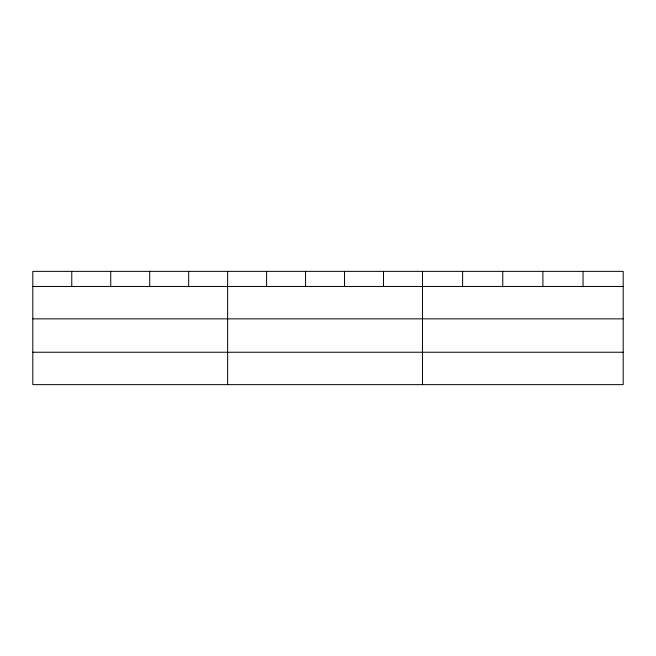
<?xml version="1.0" encoding="UTF-8"?>
<svg xmlns="http://www.w3.org/2000/svg" width="656" height="656" viewBox="0 0 656 656"><rect width="100%" height="100%" fill="white"/><g stroke="black" fill="none" stroke-linecap="round" stroke-linejoin="round"><path stroke-width="0.98" d="M623.2 318.857L623.2 271.363L32.8 271.363L32.8 384.637L623.2 384.637L623.2 318.857L32.8 318.857M32.8 286.459L623.2 286.459M32.8 352.239L623.2 352.239M583.053 271.363L583.053 286.459M542.906 271.363L542.906 286.459M502.758 271.363L502.758 286.459M462.611 271.363L462.611 286.459M422.464 271.363L422.464 384.637M383.498 271.363L383.498 286.459M344.531 271.363L344.531 286.459M305.565 271.363L305.565 286.459M266.598 271.363L266.598 286.459M227.632 271.363L227.632 384.637M188.666 271.363L188.666 286.459M149.699 271.363L149.699 286.459M110.733 271.363L110.733 286.459M71.766 271.363L71.766 286.459"/></g></svg>
